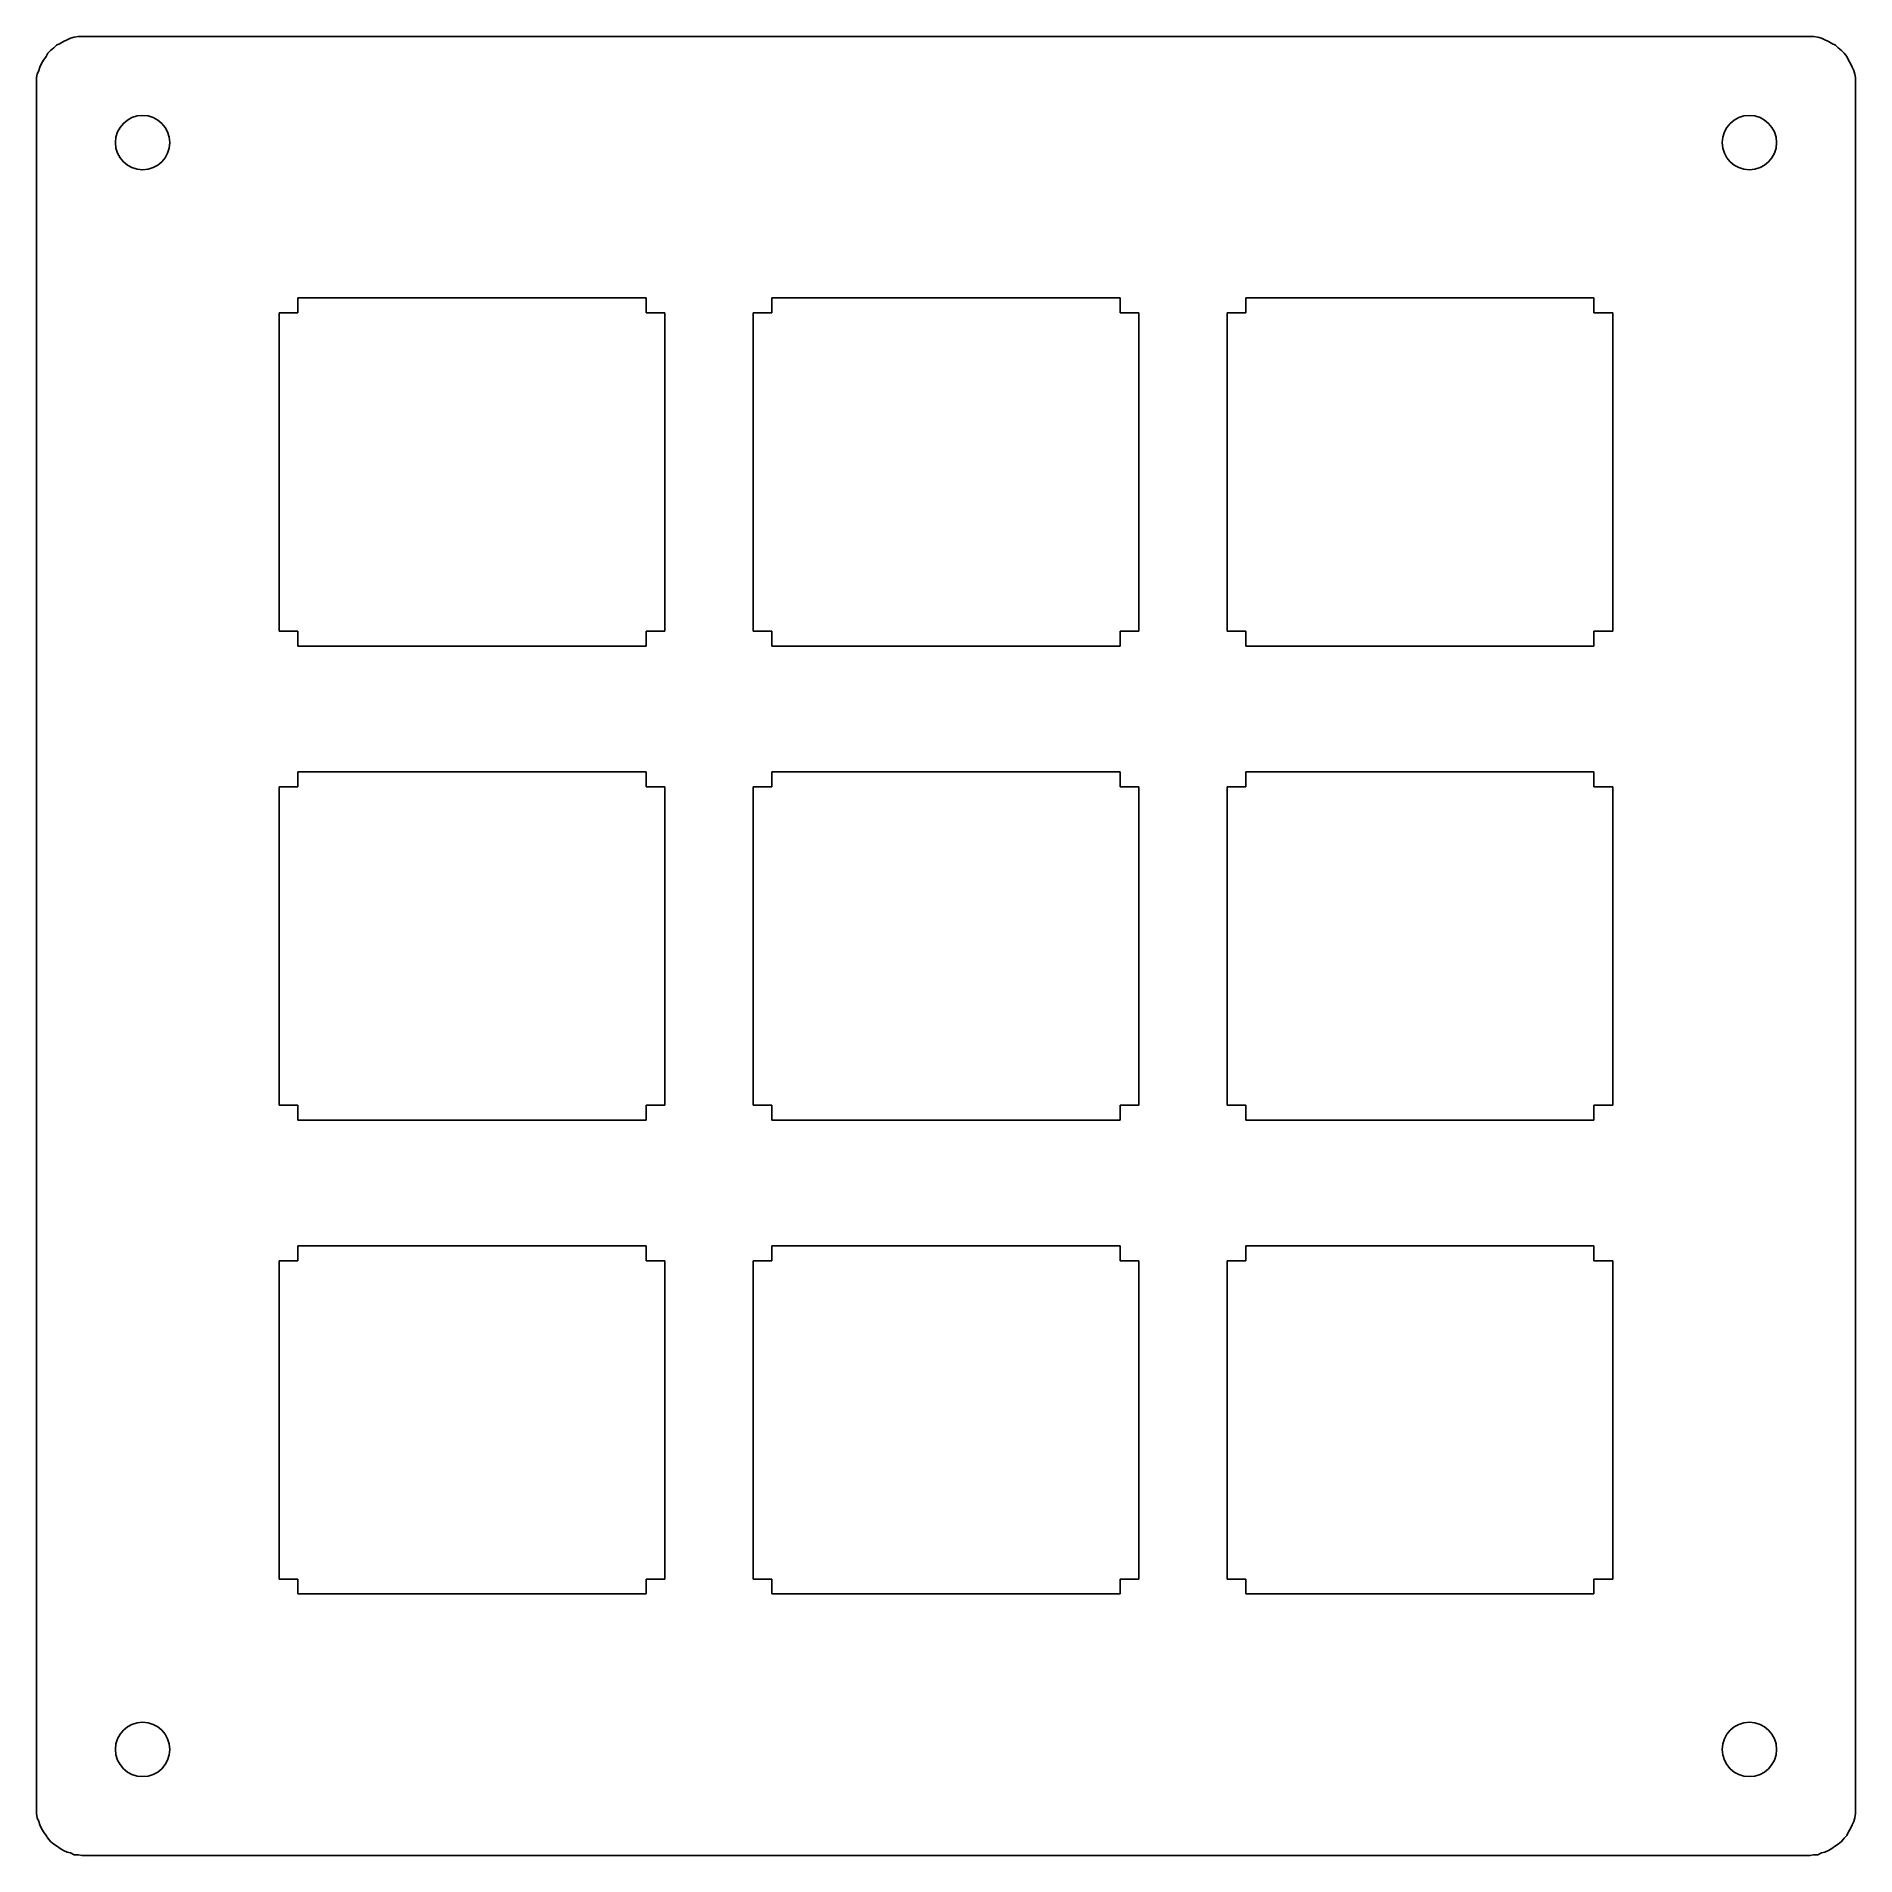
# Model space of a CAD drawing. Header units: inches. Extents: x 4.49 to 7.37, y -7.35 to -4.47.
import ezdxf

# ---------------------------------------------------------------- set-up
doc = ezdxf.new("R2010")
doc.units = ezdxf.units.IN
doc.header["$MEASUREMENT"] = 0
doc.layers.add('Layer 1', color=7, linetype='Continuous')

msp = doc.modelspace()

# ---------------------------------------------------------------- linework, layer by layer
at = {"layer": 'Layer 1', "color": 144, "lineweight": 25, "true_color": 0x1b75bb}
for points in [[(7.2895, -4.4742), (7.295, -4.4742), (7.3006, -4.4742), (7.3075, -4.4756), (7.3131, -4.477), (7.3186, -4.4797), (7.3242, -4.4825), (7.3297, -4.4853), (7.3353, -4.4881), (7.3395, -4.4922), (7.345, -4.4964), (7.3492, -4.5006), (7.3534, -4.5061), (7.3561, -4.5117), (7.3589, -4.5172), (7.3617, -4.5228), (7.3645, -4.5284), (7.3659, -4.5339), (7.3672, -4.5395), (7.3672, -4.5464), (7.3672, -4.552), (7.3672, -7.2742), (7.3672, -7.2811), (7.3672, -7.2867), (7.3659, -7.2936), (7.3645, -7.2992), (7.3617, -7.3047), (7.3589, -7.3103), (7.3561, -7.3159), (7.3534, -7.3214), (7.3492, -7.3256), (7.345, -7.3311), (7.3395, -7.3353), (7.3353, -7.3381), (7.3297, -7.3422), (7.3242, -7.345), (7.3186, -7.3478), (7.3131, -7.3492), (7.3075, -7.352), (7.3006, -7.352), (7.295, -7.3534), (7.2895, -7.3534), (4.5659, -7.3534), (4.5603, -7.3534), (4.5547, -7.352), (4.5478, -7.352), (4.5422, -7.3492), (4.5367, -7.3478), (4.5311, -7.345), (4.5256, -7.3422), (4.52, -7.3381), (4.5159, -7.3353), (4.5103, -7.3311), (4.5061, -7.3256), (4.5034, -7.3214), (4.4992, -7.3159), (4.4964, -7.3103), (4.4936, -7.3047), (4.4922, -7.2992), (4.4895, -7.2936), (4.4881, -7.2867), (4.4881, -7.2811), (4.4881, -7.2742), (4.4881, -4.552), (4.4881, -4.5464), (4.4881, -4.5395), (4.4895, -4.5339), (4.4922, -4.5284), (4.4936, -4.5228), (4.4964, -4.5172), (4.4992, -4.5117), (4.5034, -4.5061), (4.5061, -4.5006), (4.5103, -4.4964), (4.5159, -4.4922), (4.52, -4.4881), (4.5256, -4.4853), (4.5311, -4.4825), (4.5367, -4.4797), (4.5422, -4.477), (4.5478, -4.4756), (4.5547, -4.4742), (4.5603, -4.4742), (4.5659, -4.4742), (7.2895, -4.4742)], [(4.9021, -4.9118), (4.9021, -4.8882)], [(4.9021, -4.8882), (5.4532, -4.8882)], [(5.4532, -4.8882), (5.4532, -4.9118)], [(5.6521, -4.9118), (5.6521, -4.8882)], [(5.6521, -4.8882), (6.2032, -4.8882)], [(6.2032, -4.8882), (6.2032, -4.9118)], [(6.4021, -4.9118), (6.4021, -4.8882)], [(6.4021, -4.8882), (6.9532, -4.8882)], [(6.9532, -4.8882), (6.9532, -4.9118)], [(4.8725, -4.9118), (4.9021, -4.9118)], [(4.8725, -4.9118), (4.8725, -5.4157)], [(5.4532, -4.9118), (5.4828, -4.9118)], [(5.4828, -4.9118), (5.4828, -5.4157)], [(5.6225, -4.9118), (5.6521, -4.9118)], [(5.6225, -4.9118), (5.6225, -5.4157)], [(6.2032, -4.9118), (6.2328, -4.9118)], [(6.2328, -4.9118), (6.2328, -5.4157)], [(6.3725, -4.9118), (6.4021, -4.9118)], [(6.3725, -4.9118), (6.3725, -5.4157)], [(6.9532, -4.9118), (6.9828, -4.9118)], [(6.9828, -4.9118), (6.9828, -5.4157)], [(4.9021, -5.4157), (4.8725, -5.4157)], [(4.9021, -5.4393), (4.9021, -5.4157)], [(4.9021, -5.4393), (5.4532, -5.4393)], [(5.4532, -5.4157), (5.4532, -5.4393)], [(5.4828, -5.4157), (5.4532, -5.4157)], [(5.6521, -5.4157), (5.6225, -5.4157)], [(5.6521, -5.4393), (5.6521, -5.4157)], [(5.6521, -5.4393), (6.2032, -5.4393)], [(6.2032, -5.4157), (6.2032, -5.4393)], [(6.2328, -5.4157), (6.2032, -5.4157)], [(6.4021, -5.4157), (6.3725, -5.4157)], [(6.4021, -5.4393), (6.4021, -5.4157)], [(6.4021, -5.4393), (6.9532, -5.4393)], [(6.9532, -5.4157), (6.9532, -5.4393)], [(6.9828, -5.4157), (6.9532, -5.4157)], [(4.9021, -5.6618), (4.9021, -5.6382)], [(4.9021, -5.6382), (5.4532, -5.6382)], [(5.4532, -5.6382), (5.4532, -5.6618)], [(5.6521, -5.6618), (5.6521, -5.6382)], [(5.6521, -5.6382), (6.2032, -5.6382)], [(6.2032, -5.6382), (6.2032, -5.6618)], [(6.4021, -5.6618), (6.4021, -5.6382)], [(6.4021, -5.6382), (6.9532, -5.6382)], [(6.9532, -5.6382), (6.9532, -5.6618)], [(4.8725, -5.6618), (4.9021, -5.6618)], [(4.8725, -5.6618), (4.8725, -6.1657)], [(5.4532, -5.6618), (5.4828, -5.6618)], [(5.4828, -5.6618), (5.4828, -6.1657)], [(5.6225, -5.6618), (5.6521, -5.6618)], [(5.6225, -5.6618), (5.6225, -6.1657)], [(6.2032, -5.6618), (6.2328, -5.6618)], [(6.2328, -5.6618), (6.2328, -6.1657)], [(6.3725, -5.6618), (6.4021, -5.6618)], [(6.3725, -5.6618), (6.3725, -6.1657)], [(6.9532, -5.6618), (6.9828, -5.6618)], [(6.9828, -5.6618), (6.9828, -6.1657)], [(4.9021, -6.1657), (4.8725, -6.1657)], [(4.9021, -6.1893), (4.9021, -6.1657)], [(4.9021, -6.1893), (5.4532, -6.1893)], [(5.4532, -6.1657), (5.4532, -6.1893)], [(5.4828, -6.1657), (5.4532, -6.1657)], [(5.6521, -6.1657), (5.6225, -6.1657)], [(5.6521, -6.1893), (5.6521, -6.1657)], [(5.6521, -6.1893), (6.2032, -6.1893)], [(6.2032, -6.1657), (6.2032, -6.1893)], [(6.2328, -6.1657), (6.2032, -6.1657)], [(6.4021, -6.1657), (6.3725, -6.1657)], [(6.4021, -6.1893), (6.4021, -6.1657)], [(6.4021, -6.1893), (6.9532, -6.1893)], [(6.9532, -6.1657), (6.9532, -6.1893)], [(6.9828, -6.1657), (6.9532, -6.1657)], [(4.9021, -6.4118), (4.9021, -6.3882)], [(4.9021, -6.3882), (5.4532, -6.3882)], [(5.4532, -6.3882), (5.4532, -6.4118)], [(5.6521, -6.4118), (5.6521, -6.3882)], [(5.6521, -6.3882), (6.2032, -6.3882)], [(6.2032, -6.3882), (6.2032, -6.4118)], [(6.4021, -6.4118), (6.4021, -6.3882)], [(6.4021, -6.3882), (6.9532, -6.3882)], [(6.9532, -6.3882), (6.9532, -6.4118)], [(4.8725, -6.4118), (4.9021, -6.4118)], [(4.8725, -6.4118), (4.8725, -6.9157)], [(5.4532, -6.4118), (5.4828, -6.4118)], [(5.4828, -6.4118), (5.4828, -6.9157)], [(5.6225, -6.4118), (5.6521, -6.4118)], [(5.6225, -6.4118), (5.6225, -6.9157)], [(6.2032, -6.4118), (6.2328, -6.4118)], [(6.2328, -6.4118), (6.2328, -6.9157)], [(6.3725, -6.4118), (6.4021, -6.4118)], [(6.3725, -6.4118), (6.3725, -6.9157)], [(6.9532, -6.4118), (6.9828, -6.4118)], [(6.9828, -6.4118), (6.9828, -6.9157)], [(4.9021, -6.9157), (4.8725, -6.9157)], [(4.9021, -6.9393), (4.9021, -6.9157)], [(5.4532, -6.9157), (5.4532, -6.9393)], [(5.4828, -6.9157), (5.4532, -6.9157)], [(5.6521, -6.9157), (5.6225, -6.9157)], [(5.6521, -6.9393), (5.6521, -6.9157)], [(6.2032, -6.9157), (6.2032, -6.9393)], [(6.2328, -6.9157), (6.2032, -6.9157)], [(6.4021, -6.9157), (6.3725, -6.9157)], [(6.4021, -6.9393), (6.4021, -6.9157)], [(6.9532, -6.9157), (6.9532, -6.9393)], [(6.9828, -6.9157), (6.9532, -6.9157)], [(4.9021, -6.9393), (5.4532, -6.9393)], [(5.6521, -6.9393), (6.2032, -6.9393)], [(6.4021, -6.9393), (6.9532, -6.9393)]]:
    msp.add_lwpolyline(points, dxfattribs=at)
for points in [[(4.6561, -4.5992), (4.6799, -4.5992), (4.6992, -4.6185), (4.6992, -4.6422), (4.6992, -4.666), (4.6799, -4.6853), (4.6561, -4.6853), (4.6324, -4.6853), (4.6131, -4.666), (4.6131, -4.6422), (4.6131, -4.6185), (4.6324, -4.5992), (4.6561, -4.5992)], [(7.1992, -4.5992), (7.223, -4.5992), (7.2422, -4.6185), (7.2422, -4.6422), (7.2422, -4.666), (7.223, -4.6853), (7.1992, -4.6853), (7.1754, -4.6853), (7.1561, -4.666), (7.1561, -4.6422), (7.1561, -4.6185), (7.1754, -4.5992), (7.1992, -4.5992)], [(4.6561, -7.1422), (4.6799, -7.1422), (4.6992, -7.1615), (4.6992, -7.1853), (4.6992, -7.2091), (4.6799, -7.2284), (4.6561, -7.2284), (4.6324, -7.2284), (4.6131, -7.2091), (4.6131, -7.1853), (4.6131, -7.1615), (4.6324, -7.1422), (4.6561, -7.1422)], [(7.1992, -7.1422), (7.223, -7.1422), (7.2422, -7.1615), (7.2422, -7.1853), (7.2422, -7.2091), (7.223, -7.2284), (7.1992, -7.2284), (7.1754, -7.2284), (7.1561, -7.2091), (7.1561, -7.1853), (7.1561, -7.1615), (7.1754, -7.1422), (7.1992, -7.1422)]]:
    msp.add_open_spline(points, degree=3, knots=[0, 0, 0, 0, 1, 1, 1, 2, 2, 2, 3, 3, 3, 4, 4, 4, 4], dxfattribs=at)

doc.saveas('drawing.dxf')
